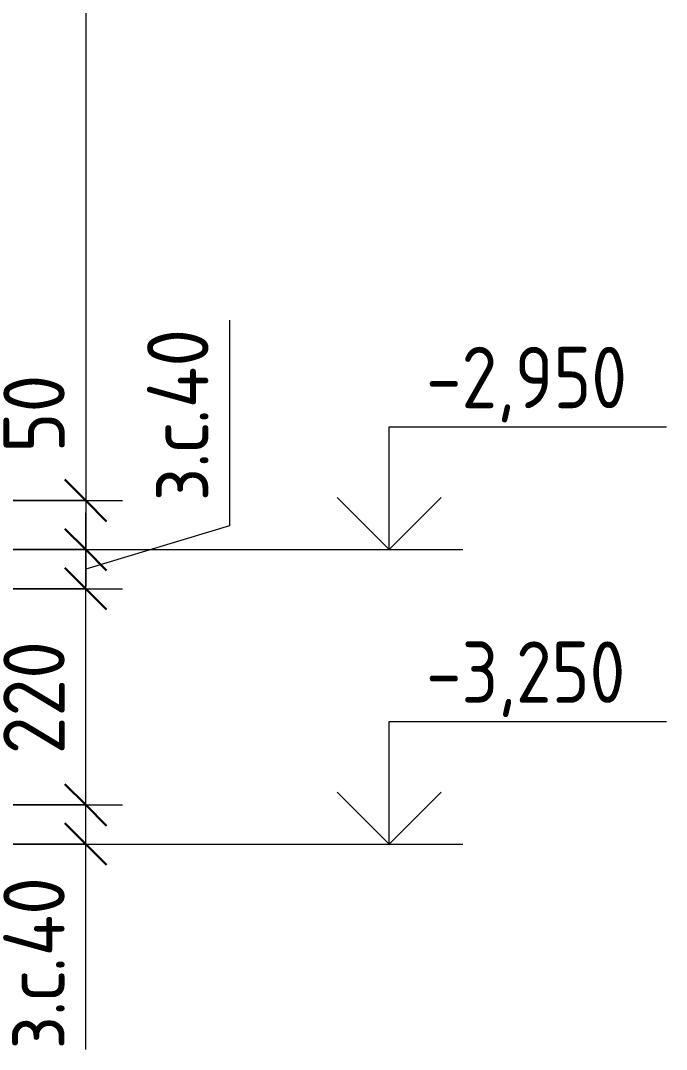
# Model space of a CAD drawing. Header units: millimetres. Extents: x -39709 to 12452, y -4989 to 80275.
# Drawn here: x 477 to 1135, y -3459 to -2411 of the extents above; entities that cross this region are included whole.
import ezdxf

# ---------------------------------------------------------------- set-up
doc = ezdxf.new("R2010")
doc.units = ezdxf.units.MM
for name, color, linetype, lineweight in [('AA_Dim', 7, 'Continuous', 9), ('AA_Dim-25', 7, 'Continuous', 9), ('AA_Vinoska', 7, 'Continuous', 9), ('AA_Visotnaya otmetka', 7, 'Continuous', 9)]:
    doc.layers.add(name, color=color, linetype=linetype, lineweight=lineweight)
doc.styles.add('ISOCPEUR_6', font='isocpeur.TTF', dxfattribs={"width": 0.9, "height": 62.5})
doc.styles.add('ISOCPEUR_8', font='isocpeur.TTF', dxfattribs={"width": 0.85, "height": 62.5})
doc.dimstyles.new('00_Точн_3_знака__прозр__2', dxfattribs={"dimscale": 304.8, "dimtxt": 62.672186, "dimasz": 0.139436, "dimexe": 0.123031, "dimexo": 0.082021, "dimgap": 0.008202, "dimtad": 1, "dimdec": 3, "dimrnd": 0.001, "dimdsep": 46, "dimtxsty": 'ISOCPEUR_6', "dimblk1": 'OBLIQUE', "dimblk2": 'OBLIQUE', "dimsah": 1, "dimcen": 0.09, "dimdle": 0.123031, "dimazin": 0, "dimtfac": 1, "dimtdec": 4, "dimtix": 1, "dimtmove": 1, "dimatfit": 3, "dimfxl": 1, "dimtvp": 1, "dimtolj": 1, "dimtzin": 0, "dimlwd": 18, "dimlwe": 18, "dimarcsym": 2})
doc.dimstyles.new('00_Точн_3_знака__прозр__3', dxfattribs={"dimscale": 304.8, "dimtxt": 62.672186, "dimasz": 0.139436, "dimexe": 0.123031, "dimexo": 0.082021, "dimgap": 0.008202, "dimtad": 1, "dimdec": 3, "dimrnd": 0.001, "dimdsep": 46, "dimtxsty": 'ISOCPEUR_6', "dimblk1": 'OBLIQUE', "dimblk2": 'OBLIQUE', "dimsah": 1, "dimcen": 0.09, "dimdle": 0.123031, "dimazin": 0, "dimtfac": 1, "dimtdec": 4, "dimtix": 1, "dimtmove": 0, "dimatfit": 3, "dimfxl": 1, "dimtvp": 1, "dimtolj": 1, "dimtzin": 0, "dimlwd": 18, "dimlwe": 18, "dimarcsym": 2})

# ---------------------------------------------------------------- blocks, each defined once
blk = doc.blocks.new('DIMBLOCK82-1-1 Армирование')
at = {"layer": 'AA_Dim-25', "lineweight": 30}
for p, q in [((542.9, -3210), (521.6, -3188.8)), ((542.9, -3210), (564.1, -3231.3)), ((542.9, -3250), (521.6, -3228.8)), ((542.9, -3250), (564.1, -3271.2))]:
    blk.add_line(p, q, dxfattribs=at)
at = {"layer": 'AA_Dim-25', "lineweight": 18}
for p, q in [((201.4, -3210), (580.4, -3210)), ((542.9, -3210), (201.4, -3210)), ((542.9, -3287.5), (542.9, -3210)), ((542.9, -3249.6), (542.9, -3230)), ((241.4, -3250), (580.4, -3250)), ((542.9, -3250), (241.4, -3250)), ((542.9, -3459), (542.9, -3249.6))]:
    blk.add_line(p, q, dxfattribs=at)
at = {"layer": 'AA_Dim-25', "color": 0, "lineweight": 18, "insert": (459, -3459), "char_height": 62.5, "width": 221.363, "attachment_point": 1, "rotation": 90, "line_spacing_factor": 1.135194, "style": 'ISOCPEUR_6'}
blk.add_mtext('з.с.40', dxfattribs=at)
blk = doc.blocks.new('_Oblique')
at = {"color": 0, "linetype": 'ByBlock', "lineweight": -2}
blk.add_line((-0.5, -0.5), (0.5, 0.5), dxfattribs=at)
blk = doc.blocks.new('DIMBLOCK83-1-1 Армирование')
at = {"layer": 'AA_Dim-25', "lineweight": 30}
for p, q in [((542.9, -2990), (521.6, -2968.8)), ((542.9, -2990), (564.1, -3011.2)), ((542.9, -3210), (521.6, -3188.8)), ((542.9, -3210), (564.1, -3231.3))]:
    blk.add_line(p, q, dxfattribs=at)
at = {"layer": 'AA_Dim-25', "lineweight": 18}
for p, q in [((171.4, -2990), (580.4, -2990)), ((542.9, -2990), (171.4, -2990)), ((542.9, -3210), (542.9, -2990)), ((201.4, -3210), (580.4, -3210)), ((542.9, -3210), (201.4, -3210))]:
    blk.add_line(p, q, dxfattribs=at)
at = {"layer": 'AA_Dim-25', "color": 0, "lineweight": 18, "insert": (459, -3158.5), "char_height": 62.5, "width": 140.48, "attachment_point": 1, "rotation": 90, "line_spacing_factor": 1.135194, "style": 'ISOCPEUR_6'}
blk.add_mtext('220', dxfattribs=at)
blk = doc.blocks.new('DIMBLOCK84-1-1 Армирование')
at = {"layer": 'AA_Dim-25', "lineweight": 18}
for p, q in [((689.4, -2716.3), (689.4, -2925.8)), ((542.9, -2990), (542.9, -2912.5)), ((689.4, -2925.8), (542.9, -2970)), ((241.4, -2950), (580.4, -2950)), ((542.9, -2950), (241.4, -2950)), ((171.4, -2990), (580.4, -2990)), ((542.9, -2990), (171.4, -2990))]:
    blk.add_line(p, q, dxfattribs=at)
at = {"layer": 'AA_Dim-25', "lineweight": 30}
for p, q in [((542.9, -2950), (521.6, -2928.8)), ((542.9, -2950), (564.1, -2971.2)), ((542.9, -2990), (521.6, -2968.8)), ((542.9, -2990), (564.1, -3011.2))]:
    blk.add_line(p, q, dxfattribs=at)
at = {"layer": 'AA_Dim-25', "color": 0, "lineweight": 18, "insert": (605.5, -2900.8), "char_height": 62.5, "width": 221.363, "attachment_point": 1, "rotation": 90, "line_spacing_factor": 1.135194, "style": 'ISOCPEUR_6'}
blk.add_mtext('з.с.40', dxfattribs=at)
blk = doc.blocks.new('DIMBLOCK86-1-1 Армирование')
at = {"layer": 'AA_Dim-25', "lineweight": 30}
for p, q in [((542.9, 300), (521.6, 321.2)), ((542.9, 300), (564.1, 278.7)), ((542.9, -2900), (521.6, -2878.8)), ((542.9, -2900), (564.1, -2921.3))]:
    blk.add_line(p, q, dxfattribs=at)
at = {"layer": 'AA_Dim-25', "lineweight": 18}
for p, q in [((211.4, 300), (580.4, 300)), ((542.9, 300), (211.4, 300)), ((542.9, 300), (542.9, -2900)), ((211.4, -2900), (580.4, -2900)), ((542.9, -2900), (211.4, -2900))]:
    blk.add_line(p, q, dxfattribs=at)
at = {"layer": 'AA_Dim-25', "color": 0, "lineweight": 18, "insert": (459, -1508.7), "char_height": 62.5, "width": 500.904, "attachment_point": 1, "rotation": 90, "line_spacing_factor": 1.135194, "style": 'ISOCPEUR_6'}
blk.add_mtext('200х16=3200', dxfattribs=at)
blk = doc.blocks.new('DIMBLOCK87-1-1 Армирование')
at = {"layer": 'AA_Dim-25', "lineweight": 18}
for p, q in [((542.9, -2773.3), (542.9, -2876.4)), ((542.9, -2876.4), (542.9, -2925)), ((211.4, -2900), (580.4, -2900)), ((542.9, -2900), (211.4, -2900)), ((542.9, -2900), (542.9, -2987.5)), ((241.4, -2950), (580.4, -2950)), ((542.9, -2950), (241.4, -2950))]:
    blk.add_line(p, q, dxfattribs=at)
at = {"layer": 'AA_Dim-25', "lineweight": 30}
for p, q in [((542.9, -2900), (521.6, -2878.8)), ((542.9, -2900), (564.1, -2921.3)), ((542.9, -2950), (521.6, -2928.8)), ((542.9, -2950), (564.1, -2971.2))]:
    blk.add_line(p, q, dxfattribs=at)
at = {"layer": 'AA_Dim-25', "color": 0, "lineweight": 18, "insert": (459, -2851.4), "char_height": 62.5, "width": 93.654, "attachment_point": 1, "rotation": 90, "line_spacing_factor": 1.135194, "style": 'ISOCPEUR_6'}
blk.add_mtext('50', dxfattribs=at)
blk = doc.blocks.new('Высотные отметки - Стрелка вверх-400292-1-1 Армирование')
at = {"layer": 'AA_Vinoska'}
for p, q in [((37765.6, -3125), (38048.1, -3125)), ((37765.6, -3250), (37765.6, -3125)), ((37765.6, -3250), (37712.6, -3197)), ((37765.6, -3250), (37818.7, -3197)), ((37690.6, -3250), (37840.6, -3250))]:
    blk.add_line(p, q, dxfattribs=at)

msp = doc.modelspace()

# ---------------------------------------------------------------- linework, layer by layer
at = {"layer": 'AA_Visotnaya otmetka'}
for p, q in [((-95.5764, -2950), (852.1179, -2950)), ((-54.8153, -3250), (852.1179, -3250))]:
    msp.add_line(p, q, dxfattribs=at)

# ---------------------------------------------------------------- block references
at = {"layer": 'AA_Vinoska'}
msp.add_blockref('Высотные отметки - Стрелка вверх-400292-1-1 Армирование', (-36913.4998, 0), dxfattribs=at)
at = {"layer": 'AA_Visotnaya otmetka'}
msp.add_blockref('Высотные отметки - Стрелка вверх-400292-1-1 Армирование', (-36913.4998, 300), dxfattribs=at)

# ---------------------------------------------------------------- texts
at = {"layer": 'AA_Visotnaya otmetka', "char_height": 62.5, "width": 239.899334, "attachment_point": 1, "line_spacing_factor": 1.135194, "style": 'ISOCPEUR_8'}
for s, insert in [('-2,950', (889.6598, -2743.5801)), ('-3,250', (889.6598, -3043.5801))]:
    msp.add_mtext(s, dxfattribs=dict(at, insert=insert))

# ---------------------------------------------------------------- dimensions: what is measured, and where the dimension line sits
at = {"layer": 'AA_Dim', "lineweight": 18}
for base, p1, p2, override, picture, middle in [((542.8911, -2900), (186.3745, 300), (186.3745, -2900), {"dimpost": '200х16=<>', "dimfxl": 3200}, 'DIMBLOCK86-1-1 Армирование', (509.1411, -1300)), ((542.8911, -2990), (176.3745, -3210), (146.3745, -2990), {"dimpost": '<>', "dimfxl": 222.036033}, 'DIMBLOCK83-1-1 Армирование', (509.1411, -3100))]:
    dim = msp.add_linear_dim(base=base, p1=p1, p2=p2, angle=90, dimstyle='00_Точн_3_знака__прозр__3', override=override, dxfattribs=at)
    dim.commit()
    dim.dimension.update_dxf_attribs({"geometry": picture, "text_midpoint": middle})
for base, p1, p2, override, picture, middle in [((542.8911, -2950), (146.3745, -2990), (216.3745, -2950), {"dimpost": 'з.с.<>', "dimfxl": 80.622577}, 'DIMBLOCK84-1-1 Армирование', (647.1306, -2790.0901)), ((542.8911, -2950), (186.3745, -2900), (216.3745, -2950), {"dimpost": '<>', "dimfxl": 58.309519}, 'DIMBLOCK87-1-1 Армирование', (500.6378, -2804.5467)), ((542.8911, -3210), (216.3745, -3250), (176.3745, -3210), {"dimpost": 'з.с.<>', "dimfxl": 56.568542}, 'DIMBLOCK82-1-1 Армирование', (500.6378, -3348.3392))]:
    dim = msp.add_linear_dim(base=base, p1=p1, p2=p2, angle=90, dimstyle='00_Точн_3_знака__прозр__2', override=override, dxfattribs=at)
    dim.commit()
    dim.dimension.update_dxf_attribs({"geometry": picture, "text_midpoint": middle, "dimtype": 160, "text_rotation": 90})

doc.saveas('drawing.dxf')
